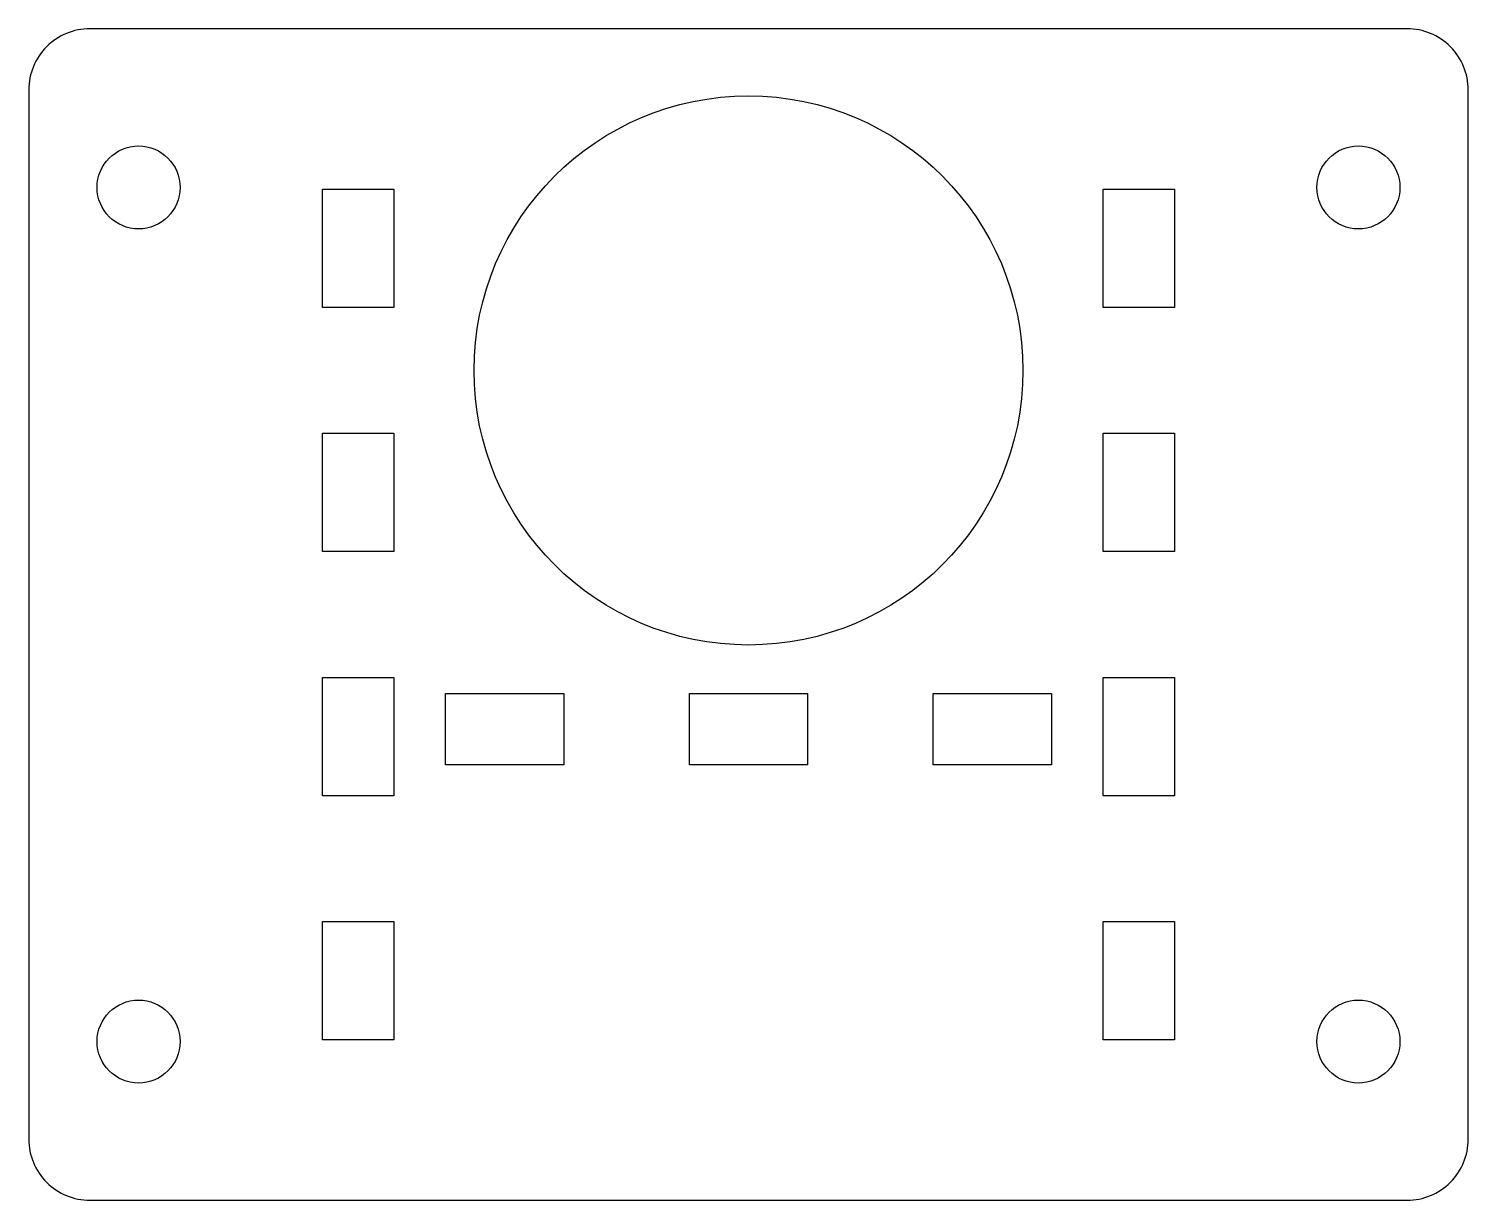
# Model space of a CAD drawing. Header units: millimetres. Extents: x -59 to 59, y -48 to 48.
import ezdxf

# ---------------------------------------------------------------- set-up
doc = ezdxf.new("R2010")
doc.units = ezdxf.units.MM

msp = doc.modelspace()

# ---------------------------------------------------------------- linework, layer by layer
msp.add_lwpolyline([(-54, -48), (54, -48, 0.4142136), (59, -43), (59, 43, 0.4142136), (54, 48), (-54, 48, 0.4142136), (-59, 43), (-59, -43, 0.4142136)], format="xyb", close=True)
for points in [[(-34.925, 34.85), (-29.075, 34.85), (-29.075, 25.15), (-34.925, 25.15)], [(34.925, 25.15), (29.075, 25.15), (29.075, 34.85), (34.925, 34.85)], [(-34.925, 14.85), (-29.075, 14.85), (-29.075, 5.15), (-34.925, 5.15)], [(29.075, 5.15), (29.075, 14.85), (34.925, 14.85), (34.925, 5.15)], [(-34.925, -5.15), (-29.075, -5.15), (-29.075, -14.85), (-34.925, -14.85)], [(34.925, -5.15), (34.925, -14.85), (29.075, -14.85), (29.075, -5.15)], [(-24.85, -6.475), (-15.15, -6.475), (-15.15, -12.325), (-24.85, -12.325)], [(-4.85, -12.325), (-4.85, -6.475), (4.85, -6.475), (4.85, -12.325)], [(15.15, -6.475), (24.85, -6.475), (24.85, -12.325), (15.15, -12.325)], [(-34.925, -25.15), (-29.075, -25.15), (-29.075, -34.85), (-34.925, -34.85)], [(34.925, -25.15), (34.925, -34.85), (29.075, -34.85), (29.075, -25.15)]]:
    msp.add_lwpolyline(points, close=True)
for centre, radius in [((0, 20), 22.5), ((-50, 35), 3.4), ((50, 35), 3.4), ((-50, -35), 3.4), ((50, -35), 3.4)]:
    msp.add_circle(centre, radius)

doc.saveas('drawing.dxf')
